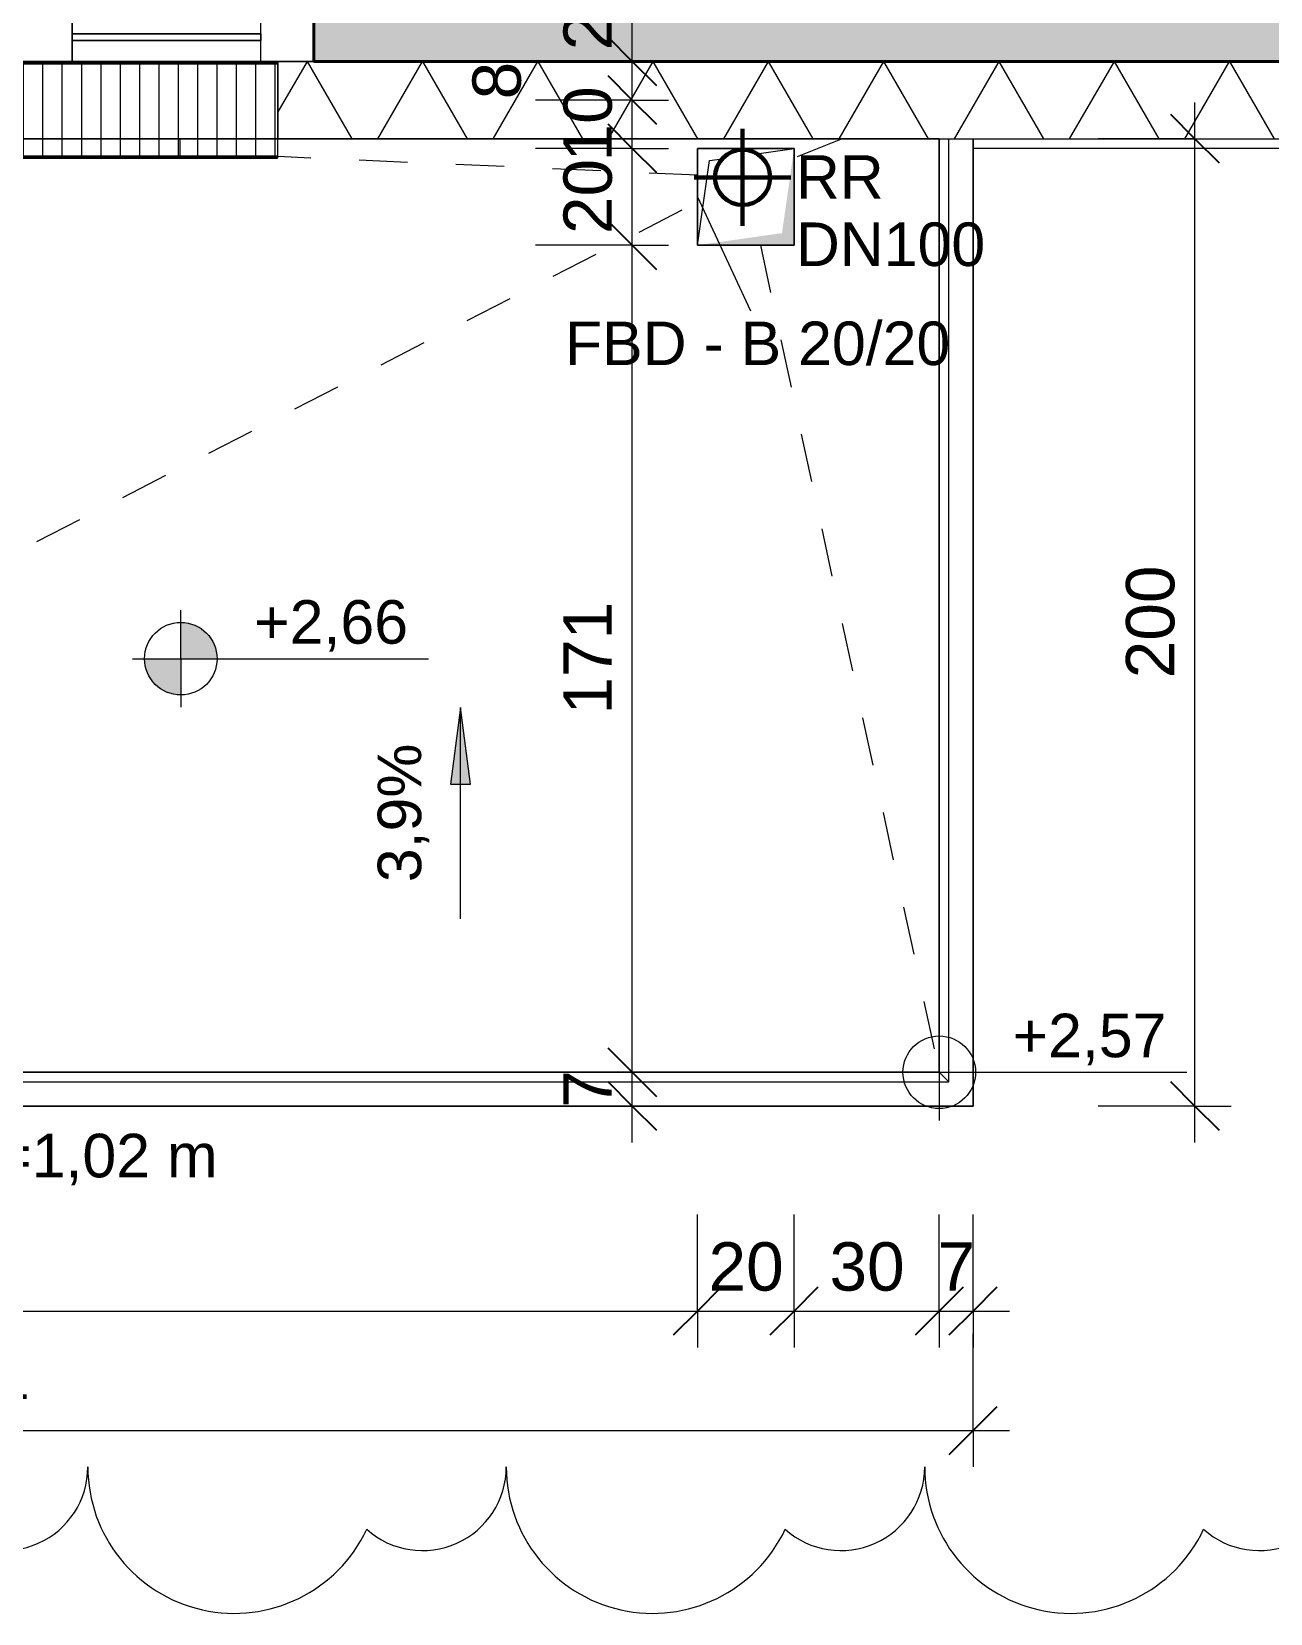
# Model space of a CAD drawing. Header units: metres. Extents: x 3.2 to 50, y 58.8 to 100.4.
# Drawn here: x 9.857 to 12.417, y 67.769 to 71.04 of the extents above; entities that cross this region are included whole.
import ezdxf

# ---------------------------------------------------------------- set-up
doc = ezdxf.new("R2010")
doc.units = ezdxf.units.M
doc.linetypes.add('Verdeckt', pattern=[0.003, 0.002, -0.001])
doc.linetypes.add('Verdeckt Unten', pattern=[0.005, 0.003, -0.002])
for name, color, linetype, lineweight in [('A-DETL-GENF_', 92, 'Continuous', 13), ('A-DETL-MBND', 5, 'Continuous', 5), ('A-FLOR-HRAL', 11, 'Continuous', 5), ('A_2D', 7, 'Continuous', 13), ('A_Bemassung-50_', 4, 'Continuous', 9), ('A_Bemassung_', 4, 'Continuous', 9), ('A_Beschriftung_', 7, 'Continuous', 9), ('A_Decken', 8, 'Continuous', 13), ('A_Durchbruch_', 7, 'Continuous', 5), ('A_Gelaender', 7, 'Continuous', 13), ('A_Raeume', 7, 'Continuous', 13), ('A_Raeume_', 7, 'Continuous', 5), ('A_Waende', 7, 'Continuous', 13), ('G-ANNO-DIMS_', 111, 'Continuous', 9), ('G-ANNO-REVC_', 71, 'Continuous', 9), ('M-EQPM', 50, 'Continuous', 5), ('P-PIPE', 3, 'Continuous', 5), ('P-PIPE-CNTR', 3, 'Continuous', 5), ('P-PIPE-IDEN_', 2, 'Continuous', 9), ('Text', 130, 'Continuous', 9)]:
    doc.layers.add(name, color=color, linetype=linetype, lineweight=lineweight)
doc.styles.add('Arial_2', font='arial.ttf', dxfattribs={"height": 0.09})
doc.styles.add('Arial_5', font='arial.ttf', dxfattribs={"height": 0.1})
doc.dimstyles.new('WGA-Bemaßung', dxfattribs={"dimscale": 0.3048, "dimtxt": 0.102026, "dimasz": 0.328084, "dimexe": 0.246063, "dimexo": 0.0625, "dimgap": 0.04101, "dimtad": 1, "dimdec": 1, "dimlfac": 100, "dimrnd": 0.5, "dimdsep": 46, "dimtxsty": 'Arial_5', "dimblk1": 'OBLIQUE', "dimblk2": 'OBLIQUE', "dimsah": 1, "dimcen": 0.09, "dimdle": 0.246063, "dimazin": 2, "dimtfac": 1, "dimtdec": 4, "dimtix": 1, "dimtmove": 0, "dimatfit": 3, "dimfxl": 0.656168, "dimfxlon": 1, "dimtvp": 1, "dimtolj": 1, "dimtzin": 0, "dimarcsym": 2})
doc.dimstyles.new('WGA-Bemaßung_1', dxfattribs={"dimscale": 0.3048, "dimtxt": 0.102026, "dimasz": 0.328084, "dimexe": 0.246063, "dimexo": 0.0625, "dimgap": 0.04101, "dimtad": 1, "dimdec": 1, "dimlfac": 100, "dimrnd": 0.5, "dimdsep": 46, "dimtxsty": 'Arial_5', "dimblk1": 'OBLIQUE', "dimblk2": 'OBLIQUE', "dimsah": 1, "dimcen": 0.09, "dimdle": 0.246063, "dimazin": 2, "dimtfac": 1, "dimtdec": 4, "dimtix": 1, "dimtmove": 2, "dimatfit": 3, "dimfxl": 0.656168, "dimfxlon": 1, "dimtvp": 1, "dimtolj": 1, "dimtzin": 0, "dimarcsym": 2})
doc.dimstyles.new('WGA-Bemaßung_3', dxfattribs={"dimscale": 0.3048, "dimtxt": 0.102026, "dimasz": 0.328084, "dimexe": 0.246063, "dimexo": 0.0625, "dimgap": 0.04101, "dimtad": 1, "dimdec": 1, "dimlfac": 100, "dimrnd": 0.5, "dimdsep": 46, "dimtxsty": 'Arial_5', "dimblk1": 'OBLIQUE', "dimblk2": 'OBLIQUE', "dimsah": 1, "dimcen": 0.09, "dimdle": 0.246063, "dimazin": 2, "dimtfac": 1, "dimtdec": 4, "dimtix": 1, "dimtmove": 0, "dimatfit": 3, "dimfxl": 0.656168, "dimfxlon": 1, "dimtvp": 1, "dimtolj": 1, "dimtzin": 0, "dimarcsym": 2})

# ---------------------------------------------------------------- blocks, each defined once
blk = doc.blocks.new('Geländer - Geländer-3409548-263_PP_01OG_BT1')
at = {"layer": 'A_Gelaender', "lineweight": 5}
for p, q in [((11.7327, 70.818), (11.7327, 68.888)), ((7.7327, 68.888), (7.7327, 70.798)), ((7.7127, 68.868), (7.7327, 68.888)), ((11.7327, 68.888), (7.7327, 68.888)), ((11.7527, 68.868), (11.7327, 68.888))]:
    blk.add_line(p, q, dxfattribs=at)
blk = doc.blocks.new('Typ des oberen Holms - Oberer Geländerholm_Innen_-3409591-263_PP_01OG_BT1')
at = {"layer": 'A_Gelaender', "lineweight": 5}
for p, q in [((11.7527, 68.868), (11.7527, 70.818)), ((11.8027, 70.818), (11.8027, 68.818)), ((7.6627, 68.818), (7.6627, 70.798)), ((7.7127, 70.798), (7.7127, 68.868)), ((7.7127, 68.868), (11.7527, 68.868)), ((11.8027, 68.818), (7.6627, 68.818))]:
    blk.add_line(p, q, dxfattribs=at)
blk = doc.blocks.new('Typ des oberen Holms - Oberer Geländerholm_Innen_-V1-263_PP_01OG_BT1')
at = {"layer": 'A_Gelaender', "lineweight": 5}
for p, q in [((11.7527, 68.868), (11.7527, 70.818)), ((11.8027, 68.818), (11.8027, 70.818)), ((7.6627, 70.798), (7.6627, 68.818)), ((7.7127, 70.798), (7.7127, 68.868)), ((7.7127, 68.868), (11.7527, 68.868)), ((7.6627, 68.818), (11.8027, 68.818))]:
    blk.add_line(p, q, dxfattribs=at)
blk = doc.blocks.new('HLS_Rigol - 20x8cm-9920596-263_PP_01OG_BT1')
at = {"layer": 'M-EQPM'}
h = blk.add_hatch(dxfattribs=at)
h.set_pattern_fill('FP_100', color=256, style=0, pattern_type=2)
h.set_pattern_definition([(270, (0, 0.6096), (0.04, 0), [])])
h.paths.add_polyline_path([(1.5896, -0.095), (1.6188, -0.095), (1.6188, 0.095), (0, 0.095), (0, -0.095), (1.2431, -0.095)])
for p, q in [((0, 0.097), (0, 0.1)), ((0.0238, 0.1), (0, 0.1)), ((0, 0.1), (1.6188, 0.1)), ((0, 0.1), (1.6188, 0.1)), ((0, 0.097), (1.6188, 0.097)), ((0, -0.095), (0, 0.095)), ((0, 0.095), (1.6188, 0.095)), ((1.6188, -0.06), (1.6188, -0.095)), ((0, -0.095), (1.6188, -0.095)), ((0, -0.097), (0, -0.095)), ((0, -0.1), (0, -0.097)), ((0, -0.097), (1.6188, -0.097)), ((1.6188, -0.095), (1.6188, -0.097)), ((1.6188, -0.097), (1.6188, -0.1)), ((0, -0.1), (1.6188, -0.1)), ((0, -0.1), (0.1756, -0.1)), ((0, -0.1), (1.6188, -0.1))]:
    blk.add_line(p, q, dxfattribs=at)
blk = doc.blocks.new('Symbol_Schatten - Bodendurchbruch_Schatten-8269585-263_PP_01OG_BT1')
at = {"layer": 'A-DETL-GENF_'}
blk.add_hatch(color=256, dxfattribs=at).paths.add_polyline_path([(-0.1, 0.1), (-0.1, -0.1), (-0.075, 0.075), (0.1, 0.1), (-0.0638, 0.1)])
at = {"layer": 'A_2D'}
for p, q in [((-0.1, -0.1), (-0.1, 0.1)), ((-0.1, 0.1), (0.1, 0.1)), ((0.1, 0.1), (0.1, -0.1)), ((0.1, -0.1), (-0.1, -0.1))]:
    blk.add_line(p, q, dxfattribs=at)
at = {"layer": 'A_Durchbruch_'}
for p, q in [((0.1, 0.1), (-0.1, 0.1)), ((-0.1, 0.1), (-0.1, -0.1)), ((0.1, -0.1), (0.1, 0.1)), ((-0.1, -0.1), (0.1, -0.1))]:
    blk.add_line(p, q, dxfattribs=at)
blk = doc.blocks.new('Symbol_Schatten_Verdeckt_unten - Bodendurchbruch_Schatten_Verdeckt_unten-8269587-263_PP_01OG_BT1')
at = {"layer": 'A-DETL-MBND'}
for p, q in [((-0.1, -0.1), (-0.1, 0.1)), ((-0.1, 0.1), (0.1, 0.1)), ((0.0231, 0.089), (0.1, 0.1)), ((0.1, 0.1), (0.1, -0.1)), ((-0.1, -0.1), (-0.075, 0.075)), ((-0.075, 0.075), (-0.0484, 0.0788)), ((0.1, -0.1), (-0.1, -0.1))]:
    blk.add_line(p, q, dxfattribs=at)
blk = doc.blocks.new('Fens_Tuer_2tlg - DK_DF_SL_1770x2680_Terrassentür-10158947-263_PP_01OG_BT1')
at = {"layer": 'A_2D', "lineweight": 5}
for p, q in [((-0.775, 0), (-0.775, 1.05)), ((-0.885, 0.1), (0.885, 0.1)), ((-0.885, 0.1), (0.885, 0.1)), ((-0.885, 0.1), (0.885, 0.1)), ((-0.885, -0.1), (-0.885, 0.1)), ((-0.885, 0.1), (-0.885, -0.1)), ((0.885, 0.1), (0.885, -0.1)), ((0.885, -0.1), (0.885, 0.1)), ((-0.795, 0.02), (-0.74, 0.02)), ((-0.795, 0), (-0.795, 0.02)), ((-0.795, 0.02), (-0.795, 0)), ((0.295, 0.02), (-0.795, 0.02)), ((-0.74, 0.02), (-0.74, -0.07)), ((-0.74, -0.07), (-0.74, 0.02)), ((-0.74, 0.02), (0.24, 0.02)), ((0.24, 0.02), (0.295, 0.02)), ((0.24, -0.07), (0.24, 0.02)), ((0.24, -0.07), (0.24, 0.02)), ((0.295, 0.02), (0.295, 0)), ((0.295, 0.02), (0.295, 0)), ((-0.885, -0.1), (-0.885, 0)), ((-0.885, 0), (-0.775, 0)), ((-0.885, 0), (0.885, 0)), ((-0.885, -0.1), (-0.885, 0)), ((-0.775, 0), (-0.795, 0)), ((-0.795, 0), (0.295, 0)), ((-0.775, -0.07), (-0.775, 0)), ((-0.775, 0), (-0.775, -0.07)), ((0.275, 0), (-0.775, 0)), ((-0.775, 0), (-0.775, -0.1)), ((0.275, 0), (-0.775, 0)), ((-0.775, -0.1), (-0.775, 0)), ((-0.74, -0.018), (0.24, -0.018)), ((-0.74, -0.032), (-0.74, -0.018)), ((-0.74, -0.018), (-0.74, -0.032)), ((0.24, -0.018), (-0.74, -0.018)), ((0.24, -0.032), (-0.74, -0.032)), ((-0.74, -0.032), (0.24, -0.032)), ((0.24, -0.018), (0.24, -0.032)), ((0.24, -0.032), (0.24, -0.018)), ((0.275, 0), (0.275, -0.07)), ((0.295, 0), (0.275, 0)), ((0.275, 0), (0.275, -0.07)), ((0.275, -0.1), (0.275, 0)), ((0.275, 0), (0.385, 0)), ((0.275, -0.1), (0.275, 0)), ((0.385, 0), (0.385, -0.1)), ((0.775, 0), (0.385, 0)), ((0.385, -0.1), (0.385, 0)), ((0.775, -0.1), (0.775, 0)), ((0.775, 0), (0.885, 0)), ((0.775, -0.1), (0.775, 0)), ((0.885, 0), (0.885, -0.1)), ((0.885, -0.1), (0.885, 0)), ((0.385, -0.043), (0.775, -0.043)), ((0.385, -0.057), (0.385, -0.043)), ((0.385, -0.043), (0.385, -0.057)), ((0.775, -0.043), (0.385, -0.043)), ((0.775, -0.057), (0.385, -0.057)), ((0.385, -0.057), (0.775, -0.057)), ((0.775, -0.043), (0.775, -0.057)), ((0.775, -0.057), (0.775, -0.043)), ((-0.74, -0.07), (-0.775, -0.07)), ((-0.775, -0.07), (0.275, -0.07)), ((0.24, -0.07), (-0.74, -0.07)), ((0.275, -0.07), (0.24, -0.07)), ((-0.885, -0.1), (0.885, -0.1)), ((0.885, -0.1), (-0.885, -0.1)), ((-0.775, -0.1), (-0.885, -0.1)), ((0.885, -0.1), (-0.885, -0.1)), ((-0.775, -0.1), (0.275, -0.1)), ((0.385, -0.1), (0.275, -0.1)), ((0.385, -0.1), (0.775, -0.1)), ((0.885, -0.1), (0.775, -0.1)), ((-0.81, -0.26), (0.81, -0.26))]:
    blk.add_line(p, q, dxfattribs=at)
blk.add_arc((-0.775, 0), 1.05, 360, 90, dxfattribs=at)
blk = doc.blocks.new('Allg_BD_rechteckig - Bau-11866983-263_PP_01OG_BT1')
at = {"layer": 'A_2D', "linetype": 'Verdeckt Unten'}
for p, q in [((0.1, 0.1), (-0.1, 0.1)), ((-0.1, 0.1), (-0.1, -0.1)), ((-0.1, 0.1), (0.1, 0.1)), ((-0.1, -0.1), (-0.1, 0.1)), ((0.1, -0.1), (0.1, 0.1)), ((0.1, 0.1), (0.1, -0.1)), ((-0.1, -0.1), (0.1, -0.1)), ((0.1, -0.1), (-0.1, -0.1))]:
    blk.add_line(p, q, dxfattribs=at)
blk = doc.blocks.new('Höhenkoten - 018-55641-263_PP_01OG_BT1')
at = {"layer": 'G-ANNO-DIMS_'}
h = blk.add_hatch(color=256, dxfattribs=at)
edge = h.paths.add_edge_path()
edge.add_line((0, 0), (0, 0.0015))
edge.add_arc((0, 0), 0.0015, 0, 90, ccw=False)
edge.add_line((0.0015, 0), (0, 0))
h = blk.add_hatch(color=256, dxfattribs=at)
edge = h.paths.add_edge_path()
edge.add_line((0, 0), (0, -0.0015))
edge.add_arc((0, 0), 0.0015, 180, 270, ccw=False)
edge.add_line((-0.0015, 0), (0, 0))
for p, q in [((0, 0), (0, 0.002)), ((-0.002, 0), (0.010242, 0)), ((0, 0), (0, -0.002))]:
    blk.add_line(p, q, dxfattribs=at)
blk.add_circle((0, 0), 0.0015, dxfattribs=at)
blk = doc.blocks.new('DIMBLOCK84-263_PP_01OG_BT1')
at = {"layer": 'A_Bemassung-50_', "lineweight": 35, "transparency": 16777216}
for p, q in [((12.2611, 70.818), (12.2111, 70.868)), ((12.2611, 70.818), (12.3111, 70.768)), ((12.2611, 68.818), (12.2111, 68.868)), ((12.2611, 68.818), (12.3111, 68.768))]:
    blk.add_line(p, q, dxfattribs=at)
at = {"layer": 'A_Bemassung-50_', "transparency": 16777216}
for p, q in [((12.2611, 68.743), (12.2611, 70.893)), ((12.2611, 70.818), (12.0611, 70.818)), ((12.2611, 70.818), (12.3361, 70.818)), ((12.2611, 68.818), (12.0611, 68.818)), ((12.2611, 68.818), (12.3361, 68.818))]:
    blk.add_line(p, q, dxfattribs=at)
at = {"layer": 'A_Bemassung-50_', "color": 0, "transparency": 16777216, "insert": (12.1187, 69.7026), "char_height": 0.1, "width": 0.276883, "attachment_point": 1, "rotation": 90, "line_spacing_factor": 0.941778, "style": 'Arial_5'}
blk.add_mtext('200', dxfattribs=at)
blk = doc.blocks.new('_Oblique')
at = {"color": 0, "linetype": 'ByBlock', "lineweight": -2}
blk.add_line((-0.5, -0.5), (0.5, 0.5), dxfattribs=at)
blk = doc.blocks.new('DIMBLOCK91-263_PP_01OG_BT1')
at = {"layer": 'A_Bemassung-50_', "transparency": 16777216}
for p, q in [((7.6627, 68.1472), (7.6627, 68.3472)), ((11.8027, 68.1472), (11.8027, 68.3472)), ((7.5877, 68.1472), (11.8777, 68.1472)), ((7.6627, 68.1472), (7.6627, 68.0722)), ((11.8027, 68.1472), (11.8027, 68.0722))]:
    blk.add_line(p, q, dxfattribs=at)
at = {"layer": 'A_Bemassung-50_', "lineweight": 35, "transparency": 16777216}
for p, q in [((7.6627, 68.1472), (7.7127, 68.1972)), ((11.8027, 68.1472), (11.8527, 68.1972)), ((7.6627, 68.1472), (7.6127, 68.0972)), ((11.8027, 68.1472), (11.7527, 68.0972))]:
    blk.add_line(p, q, dxfattribs=at)
at = {"layer": 'A_Bemassung-50_', "color": 0, "transparency": 16777216, "insert": (9.6173, 68.2896), "char_height": 0.1, "width": 0.276883, "attachment_point": 1, "line_spacing_factor": 0.941778, "style": 'Arial_5'}
blk.add_mtext('414', dxfattribs=at)
blk = doc.blocks.new('DIMBLOCK650-263_PP_01OG_BT1')
at = {"layer": 'A_Bemassung-50_', "transparency": 16777216}
for p, q in [((7.7327, 68.3942), (7.7327, 68.5942)), ((11.2327, 68.3942), (11.2327, 68.5942)), ((7.7327, 68.3942), (11.2327, 68.3942)), ((7.7327, 68.3942), (7.7327, 68.3192)), ((11.2327, 68.3942), (11.2327, 68.3192))]:
    blk.add_line(p, q, dxfattribs=at)
at = {"layer": 'A_Bemassung-50_', "lineweight": 35, "transparency": 16777216}
for p, q in [((7.7327, 68.3942), (7.7827, 68.4442)), ((11.2327, 68.3942), (11.2827, 68.4442)), ((7.7327, 68.3942), (7.6827, 68.3442)), ((11.2327, 68.3942), (11.1827, 68.3442))]:
    blk.add_line(p, q, dxfattribs=at)
at = {"layer": 'A_Bemassung-50_', "color": 0, "transparency": 16777216, "insert": (9.3673, 68.5365), "char_height": 0.1, "width": 0.276883, "attachment_point": 1, "line_spacing_factor": 0.941778, "style": 'Arial_5'}
blk.add_mtext('350', dxfattribs=at)
blk = doc.blocks.new('DIMBLOCK651-263_PP_01OG_BT1')
at = {"layer": 'A_Bemassung-50_', "transparency": 16777216}
for p, q in [((11.2327, 68.3942), (11.2327, 68.5942)), ((11.4327, 68.3942), (11.4327, 68.5942)), ((11.2327, 68.3942), (11.4327, 68.3942)), ((11.2327, 68.3942), (11.2327, 68.3192)), ((11.4327, 68.3942), (11.4327, 68.3192))]:
    blk.add_line(p, q, dxfattribs=at)
at = {"layer": 'A_Bemassung-50_', "lineweight": 35, "transparency": 16777216}
for p, q in [((11.2327, 68.3942), (11.2827, 68.4442)), ((11.4327, 68.3942), (11.4827, 68.4442)), ((11.2327, 68.3942), (11.1827, 68.3442)), ((11.4327, 68.3942), (11.3827, 68.3442))]:
    blk.add_line(p, q, dxfattribs=at)
at = {"layer": 'A_Bemassung-50_', "color": 0, "transparency": 16777216, "insert": (11.2558, 68.5365), "char_height": 0.1, "width": 0.184588, "attachment_point": 1, "line_spacing_factor": 0.941778, "style": 'Arial_5'}
blk.add_mtext('20', dxfattribs=at)
blk = doc.blocks.new('DIMBLOCK652-263_PP_01OG_BT1')
at = {"layer": 'A_Bemassung-50_', "transparency": 16777216}
for p, q in [((11.4327, 68.3942), (11.4327, 68.5942)), ((11.7327, 68.3942), (11.7327, 68.5942)), ((11.4327, 68.3942), (11.7327, 68.3942)), ((11.4327, 68.3942), (11.4327, 68.3192)), ((11.7327, 68.3942), (11.7327, 68.3192))]:
    blk.add_line(p, q, dxfattribs=at)
at = {"layer": 'A_Bemassung-50_', "lineweight": 35, "transparency": 16777216}
for p, q in [((11.4327, 68.3942), (11.4827, 68.4442)), ((11.7327, 68.3942), (11.7827, 68.4442)), ((11.4327, 68.3942), (11.3827, 68.3442)), ((11.7327, 68.3942), (11.6827, 68.3442))]:
    blk.add_line(p, q, dxfattribs=at)
at = {"layer": 'A_Bemassung-50_', "color": 0, "transparency": 16777216, "insert": (11.5058, 68.5365), "char_height": 0.1, "width": 0.184588, "attachment_point": 1, "line_spacing_factor": 0.941778, "style": 'Arial_5'}
blk.add_mtext('30', dxfattribs=at)
blk = doc.blocks.new('DIMBLOCK653-263_PP_01OG_BT1')
at = {"layer": 'A_Bemassung-50_', "transparency": 16777216}
for p, q in [((11.7327, 68.3942), (11.7327, 68.5942)), ((11.8027, 68.3942), (11.8027, 68.5942)), ((11.7327, 68.3942), (11.8777, 68.3942)), ((11.7327, 68.3942), (11.7327, 68.3192)), ((11.8027, 68.3942), (11.8027, 68.3192))]:
    blk.add_line(p, q, dxfattribs=at)
at = {"layer": 'A_Bemassung-50_', "lineweight": 35, "transparency": 16777216}
for p, q in [((11.7327, 68.3942), (11.7827, 68.4442)), ((11.8027, 68.3942), (11.8527, 68.4442)), ((11.7327, 68.3942), (11.6827, 68.3442)), ((11.8027, 68.3942), (11.7527, 68.3442))]:
    blk.add_line(p, q, dxfattribs=at)
at = {"layer": 'A_Bemassung-50_', "color": 0, "transparency": 16777216, "insert": (11.7292, 68.5365), "char_height": 0.1, "width": 0.092294, "attachment_point": 1, "line_spacing_factor": 0.941778, "style": 'Arial_5'}
blk.add_mtext('7', dxfattribs=at)
blk = doc.blocks.new('DIMBLOCK654-263_PP_01OG_BT1')
at = {"layer": 'A_Bemassung-50_', "lineweight": 35, "transparency": 16777216}
for p, q in [((11.0982, 68.888), (11.0482, 68.938)), ((11.0982, 68.888), (11.1482, 68.838)), ((11.0982, 68.818), (11.0482, 68.868)), ((11.0982, 68.818), (11.1482, 68.768))]:
    blk.add_line(p, q, dxfattribs=at)
at = {"layer": 'A_Bemassung-50_', "transparency": 16777216}
for p, q in [((11.0982, 68.888), (10.8982, 68.888)), ((11.0982, 68.743), (11.0982, 68.888)), ((11.0982, 68.888), (11.1732, 68.888)), ((11.0982, 68.818), (10.8982, 68.818)), ((11.0982, 68.818), (11.1732, 68.818))]:
    blk.add_line(p, q, dxfattribs=at)
at = {"layer": 'A_Bemassung-50_', "color": 0, "transparency": 16777216, "insert": (10.9559, 68.8145), "char_height": 0.1, "width": 0.092294, "attachment_point": 1, "rotation": 90, "line_spacing_factor": 0.941778, "style": 'Arial_5'}
blk.add_mtext('7', dxfattribs=at)
blk = doc.blocks.new('DIMBLOCK655-263_PP_01OG_BT1')
at = {"layer": 'A_Bemassung-50_', "lineweight": 35, "transparency": 16777216}
for p, q in [((11.0982, 70.598), (11.0482, 70.648)), ((11.0982, 70.598), (11.1482, 70.548)), ((11.0982, 68.888), (11.0482, 68.938)), ((11.0982, 68.888), (11.1482, 68.838))]:
    blk.add_line(p, q, dxfattribs=at)
at = {"layer": 'A_Bemassung-50_', "transparency": 16777216}
for p, q in [((11.0982, 70.598), (10.8982, 70.598)), ((11.0982, 68.888), (11.0982, 70.598)), ((11.0982, 70.598), (11.1732, 70.598)), ((11.0982, 68.888), (10.8982, 68.888)), ((11.0982, 68.888), (11.1732, 68.888))]:
    blk.add_line(p, q, dxfattribs=at)
at = {"layer": 'A_Bemassung-50_', "color": 0, "transparency": 16777216, "insert": (10.9559, 69.6276), "char_height": 0.1, "width": 0.276883, "attachment_point": 1, "rotation": 90, "line_spacing_factor": 0.941778, "style": 'Arial_5'}
blk.add_mtext('171', dxfattribs=at)
blk = doc.blocks.new('DIMBLOCK656-263_PP_01OG_BT1')
at = {"layer": 'A_Bemassung-50_', "lineweight": 35, "transparency": 16777216}
for p, q in [((11.0982, 70.798), (11.0482, 70.848)), ((11.0982, 70.798), (11.1482, 70.748)), ((11.0982, 70.598), (11.0482, 70.648)), ((11.0982, 70.598), (11.1482, 70.548))]:
    blk.add_line(p, q, dxfattribs=at)
at = {"layer": 'A_Bemassung-50_', "transparency": 16777216}
for p, q in [((11.0982, 70.798), (10.8982, 70.798)), ((11.0982, 70.598), (11.0982, 70.798)), ((11.0982, 70.798), (11.1732, 70.798)), ((11.0982, 70.598), (10.8982, 70.598)), ((11.0982, 70.598), (11.1732, 70.598))]:
    blk.add_line(p, q, dxfattribs=at)
at = {"layer": 'A_Bemassung-50_', "color": 0, "transparency": 16777216, "insert": (10.9559, 70.6211), "char_height": 0.1, "width": 0.184588, "attachment_point": 1, "rotation": 90, "line_spacing_factor": 0.941778, "style": 'Arial_5'}
blk.add_mtext('20', dxfattribs=at)
blk = doc.blocks.new('DIMBLOCK657-263_PP_01OG_BT1')
at = {"layer": 'A_Bemassung-50_', "lineweight": 35, "transparency": 16777216}
for p, q in [((11.0982, 70.898), (11.0482, 70.948)), ((11.0982, 70.898), (11.1482, 70.848)), ((11.0982, 70.798), (11.0482, 70.848)), ((11.0982, 70.798), (11.1482, 70.748))]:
    blk.add_line(p, q, dxfattribs=at)
at = {"layer": 'A_Bemassung-50_', "transparency": 16777216}
for p, q in [((11.0982, 70.898), (10.8982, 70.898)), ((11.0982, 70.798), (11.0982, 70.898)), ((11.0982, 70.898), (11.1732, 70.898)), ((11.0982, 70.798), (10.8982, 70.798)), ((11.0982, 70.798), (11.1732, 70.798))]:
    blk.add_line(p, q, dxfattribs=at)
at = {"layer": 'A_Bemassung-50_', "color": 0, "transparency": 16777216, "insert": (10.9559, 70.7711), "char_height": 0.1, "width": 0.184588, "attachment_point": 1, "rotation": 90, "line_spacing_factor": 0.941778, "style": 'Arial_5'}
blk.add_mtext('10', dxfattribs=at)
blk = doc.blocks.new('DIMBLOCK658-263_PP_01OG_BT1')
at = {"layer": 'A_Bemassung-50_', "lineweight": 35, "transparency": 16777216}
for p, q in [((11.0982, 70.978), (11.0482, 71.028)), ((11.0982, 70.978), (11.1482, 70.928)), ((11.0982, 70.898), (11.0482, 70.948)), ((11.0982, 70.898), (11.1482, 70.848))]:
    blk.add_line(p, q, dxfattribs=at)
at = {"layer": 'A_Bemassung-50_', "transparency": 16777216}
for p, q in [((11.0982, 70.978), (10.8982, 70.978)), ((11.0982, 70.898), (11.0982, 70.978)), ((11.0982, 70.978), (11.1732, 70.978)), ((11.0982, 70.898), (10.8982, 70.898)), ((11.0982, 70.898), (11.1732, 70.898))]:
    blk.add_line(p, q, dxfattribs=at)
at = {"layer": 'A_Bemassung-50_', "color": 0, "transparency": 16777216, "insert": (10.7678, 70.8995), "char_height": 0.1, "width": 0.092294, "attachment_point": 1, "rotation": 90, "line_spacing_factor": 0.941778, "style": 'Arial_5'}
blk.add_mtext('8', dxfattribs=at)
blk = doc.blocks.new('DIMBLOCK659-263_PP_01OG_BT1')
at = {"layer": 'A_Bemassung-50_', "lineweight": 35, "transparency": 16777216}
for p, q in [((11.0982, 71.178), (11.0482, 71.228)), ((11.0982, 71.178), (11.1482, 71.128)), ((11.0982, 70.978), (11.0482, 71.028)), ((11.0982, 70.978), (11.1482, 70.928))]:
    blk.add_line(p, q, dxfattribs=at)
at = {"layer": 'A_Bemassung-50_', "transparency": 16777216}
for p, q in [((11.0982, 70.978), (11.0982, 71.253)), ((11.0982, 71.178), (10.8982, 71.178)), ((11.0982, 71.178), (11.1732, 71.178)), ((11.0982, 70.978), (10.8982, 70.978)), ((11.0982, 70.978), (11.1732, 70.978))]:
    blk.add_line(p, q, dxfattribs=at)
at = {"layer": 'A_Bemassung-50_', "color": 0, "transparency": 16777216, "insert": (10.9559, 71.0011), "char_height": 0.1, "width": 0.184588, "attachment_point": 1, "rotation": 90, "line_spacing_factor": 0.941778, "style": 'Arial_5'}
blk.add_mtext('20', dxfattribs=at)
blk = doc.blocks.new('Höhenkoten - 018-55644-263_PP_01OG_BT1')
at = {"layer": 'G-ANNO-DIMS_'}
for p, q in [((0, 0), (0, 0.002)), ((-0.002, 0), (0.010242, 0)), ((0, 0), (0, -0.002))]:
    blk.add_line(p, q, dxfattribs=at)
blk.add_circle((0, 0), 0.0015, dxfattribs=at)
blk = doc.blocks.new('Family - ___-11870108-263_PP_01OG_BT1')
at = {"layer": 'G-ANNO-REVC_'}
for centre, radius, start, end in [((9.7998, 68.072), 0.173, 228.1897, 0), ((10.2755, 68.072), 0.3027, 180, 334.7912), ((10.6647, 68.072), 0.173, 228.1897, 0), ((11.1404, 68.072), 0.3027, 180, 334.7912), ((11.5296, 68.072), 0.173, 228.1897, 0), ((12.0053, 68.072), 0.3027, 180, 334.7912), ((12.3945, 68.072), 0.173, 228.1897, 0)]:
    blk.add_arc(centre, radius, start, end, dxfattribs=at)

msp = doc.modelspace()

# ---------------------------------------------------------------- hatches: boundary and pattern name
at = {"layer": 'A-DETL-GENF_', "lineweight": 5}
h = msp.add_hatch(dxfattribs=at)
h.set_pattern_fill('FP_174', color=252, style=0, pattern_type=2)
h.set_pattern_definition([(90, (-1.337, 1.318), (-0.5, 0), []), (180, (-1.337, 1.318), (-1e-16, -0.5), [])])
h.paths.add_polyline_path([(38.4984, 70.598), (38.6734, 70.623), (38.6984, 70.798), (38.4984, 70.798), (38.4984, 70.6116)])
h.paths.add_polyline_path([(19.1702, 70.598), (19.3452, 70.623), (19.3702, 70.798), (19.1702, 70.798), (19.1702, 70.623)])
h.paths.add_polyline_path([(11.2327, 70.598), (11.4077, 70.623), (11.4327, 70.798), (11.2327, 70.798), (11.2327, 70.623)])
h.paths.add_polyline_path([(41.2405, 70.778), (41.2405, 70.818), (39.6205, 70.818), (39.6205, 70.778), (40.4346, 70.778)])
h.paths.add_polyline_path([(37.5017, 70.778), (37.5773, 70.778), (37.5773, 70.818), (36.5273, 70.818), (36.5273, 70.778), (37.4757, 70.778)])
h.paths.add_polyline_path([(16.84, 70.778), (18.46, 70.778), (18.46, 70.818), (16.84, 70.818), (16.84, 70.781)])
h.paths.add_polyline_path([(10.3359, 70.778), (10.3652, 70.778), (10.3652, 70.781), (8.7463, 70.781), (8.7463, 70.783), (10.3652, 70.783), (10.3652, 70.818), (8.7452, 70.818), (8.7452, 70.778), (10.0541, 70.778)])
h.paths.add_polyline_path([(7.7327, 70.798), (8.0077, 70.798), (8.0077, 70.818), (7.7327, 70.818)])
h.paths.add_polyline_path([(7.6627, 82.5255), (7.6627, 84.1455), (7.6227, 84.1455), (7.6227, 82.5255), (7.6427, 82.5255)])
h.paths.add_polyline_path([(42.6997, 83.283), (42.7027, 83.283), (42.7027, 84.903), (42.6627, 84.903), (42.6627, 83.283), (42.6977, 83.283)])
h.paths.add_polyline_path([(7.4427, 84.6983), (7.6177, 84.7233), (7.6227, 84.7555), (7.6274, 84.7591), (7.6365, 84.771), (7.6422, 84.7848), (7.6441, 84.7996), (7.6422, 84.8143), (7.6365, 84.8281), (7.6333, 84.8323), (7.6427, 84.8983), (7.4427, 84.8983), (7.4427, 84.7233)])
h.paths.add_polyline_path([(42.6827, 85.0299), (42.8577, 85.0549), (42.8827, 85.2299), (42.6827, 85.2299), (42.6827, 85.1386), (42.6813, 85.128), (42.6827, 85.1174), (42.6827, 85.0549)])
h.paths.add_polyline_path([(7.6257, 85.4536), (7.6627, 85.4536), (7.6627, 86.5036), (7.6227, 86.5036), (7.6227, 85.4536), (7.6253, 85.4536)])
h.paths.add_polyline_path([(24.5265, 86.818), (24.7677, 86.818), (24.7677, 86.858), (23.1477, 86.858), (23.1477, 86.818), (24.476, 86.818)])
h.paths.add_polyline_path([(22.5775, 86.9537), (22.5923, 86.9556), (22.6061, 86.9613), (22.6179, 86.9704), (22.627, 86.9822), (22.6327, 86.996), (22.6346, 87.0108), (22.6327, 87.0256), (22.627, 87.0394), (22.6179, 87.0512), (22.6061, 87.0603), (22.5923, 87.066), (22.5775, 87.068), (22.5627, 87.066), (22.5489, 87.0603), (22.5371, 87.0512), (22.528, 87.0394), (22.5223, 87.0256), (22.5203, 87.0108), (22.5223, 86.996), (22.528, 86.9822), (22.5371, 86.9704), (22.5489, 86.9613), (22.5627, 86.9556)])
at = {"layer": 'A_Waende', "lineweight": 5}
h = msp.add_hatch(dxfattribs=at)
h.set_pattern_fill('FP_1', color=250, style=0, pattern_type=2)
h.set_pattern_definition([(45, (0, 0), (-0.08980256, 0.08980256), []), (45, (0.0898, 0), (-0.08980256, 0.08980256), [0.0635, -0.03175])])
h.paths.add_polyline_path([(8.3527, 71.078), (8.4202, 71.178), (8.2852, 71.178), (8.2872, 71.1749)])
h.paths.add_polyline_path([(8.2852, 70.978), (8.4202, 70.978), (8.3527, 71.078), (8.3381, 71.0564)])
h.paths.add_polyline_path([(7.8227, 70.978), (8.2852, 70.978), (8.2852, 71.178), (7.8227, 71.178)])
h.paths.add_polyline_path([(8.6702, 70.978), (8.6702, 71.178), (8.4202, 71.178), (8.4202, 70.978), (8.5684, 70.978)])
h.paths.add_polyline_path([(10.4402, 70.978), (12.7952, 70.978), (12.7952, 71.178), (10.4402, 71.178)])
h.paths.add_polyline_path([(16.3775, 70.978), (16.5125, 70.978), (16.445, 71.078), (16.417, 71.0365)])
h.paths.add_polyline_path([(16.3775, 71.178), (16.445, 71.078), (16.5125, 71.178), (16.445, 71.178)])
h.paths.add_polyline_path([(15.0327, 70.978), (16.3775, 70.978), (16.3775, 71.178), (14.5652, 71.178), (14.5652, 70.978), (14.6327, 70.978)])
h.paths.add_polyline_path([(16.5125, 70.978), (16.765, 70.978), (16.765, 71.178), (16.5125, 71.178), (16.5125, 71.0204)])
h.paths.add_polyline_path([(19.2391, 70.978), (20.2003, 70.978), (20.2003, 71.178), (18.535, 71.178), (18.535, 70.978), (19.1735, 70.978)])
h.paths.add_polyline_path([(21.4003, 70.978), (23.2682, 70.978), (23.2679, 71.178), (21.4003, 71.178), (21.4003, 71.078)])
h.paths.add_polyline_path([(25.89, 70.978), (26.0484, 70.978), (26.0484, 71.178), (24.4682, 71.178), (24.4682, 70.978), (25.4441, 70.978)])
h.paths.add_polyline_path([(28.8227, 70.978), (30.0911, 70.978), (30.0911, 71.178), (27.8184, 71.178), (27.8184, 70.978), (28.718, 70.978)])
h.paths.add_polyline_path([(31.2911, 70.978), (33.47, 70.978), (33.47, 71.178), (31.2911, 71.178)])
h.paths.add_polyline_path([(34.8577, 70.978), (36.4523, 70.978), (36.4523, 71.178), (34.67, 71.178), (34.67, 70.978), (34.683, 70.978)])
h.paths.add_polyline_path([(39.2907, 71.178), (39.1557, 71.178), (39.2232, 71.078), (39.2887, 71.1749)])
h.paths.add_polyline_path([(39.2907, 70.978), (39.5455, 70.978), (39.5455, 71.178), (39.2907, 71.178), (39.2907, 71.0303)])
h.paths.add_polyline_path([(39.2907, 70.978), (39.2232, 71.078), (39.1557, 70.978), (39.2232, 70.978)])
h.paths.add_polyline_path([(38.9695, 70.978), (39.1557, 70.978), (39.1557, 71.178), (37.6523, 71.178), (37.6523, 70.978), (38.616, 70.978)])
h.paths.add_polyline_path([(41.444, 70.978), (42.5027, 70.978), (42.5027, 71.178), (41.3155, 71.178), (41.3155, 70.978)])
h = msp.add_hatch(dxfattribs=at)
h.set_pattern_fill('FP_133', color=250, angle=180, style=0, pattern_type=2)
h.set_pattern_definition([(180, (9.568, 70.978), (2e-15, -0.20637), []), (240, (9.568, 70.978), (0.17872, -0.103185), []), (300, (9.568, 70.978), (0.17872, 0.103185), [])])
h.paths.add_polyline_path([(10.3662, 70.818), (10.3662, 70.978), (10.3652, 70.978), (10.3652, 70.818)])
h = msp.add_hatch(dxfattribs=at)
h.set_pattern_fill('FP_119', color=250, angle=180, style=0, pattern_type=2)
h.set_pattern_definition([(180, (11.618, 70.978), (2e-15, -0.20637), []), (240, (11.618, 70.978), (0.17872, -0.103185), []), (300, (11.618, 70.978), (0.17872, 0.103185), [])])
h.paths.add_polyline_path([(12.7952, 70.818), (12.8702, 70.818), (12.8702, 70.978), (10.3662, 70.978), (10.3662, 70.818), (12.4569, 70.818)])
at = {"layer": 'G-ANNO-DIMS_'}
msp.add_hatch(color=256, dxfattribs=at).paths.add_polyline_path([(10.743, 69.6423), (10.7221, 69.4835), (10.7639, 69.4835)])

# ---------------------------------------------------------------- linework, layer by layer
at = {"layer": 'A_2D'}
for p, q in [((11.7327, 70.818), (7.7327, 70.818)), ((11.7327, 68.888), (11.7327, 70.818)), ((7.7327, 68.888), (11.7327, 68.888))]:
    msp.add_line(p, q, dxfattribs=at)
at = {"layer": 'A_Beschriftung_'}
msp.add_line((11.2327, 70.698), (11.3427, 70.4625), dxfattribs=at)
at = {"layer": 'A_Decken'}
for p, q in [((10.3652, 70.978), (10.3662, 70.978)), ((11.7327, 68.888), (11.7327, 70.818)), ((11.2327, 70.598), (11.2327, 70.798)), ((11.2327, 70.798), (11.4327, 70.798)), ((11.4327, 70.798), (11.4327, 70.598)), ((11.4327, 70.598), (11.2327, 70.598)), ((7.7327, 68.888), (11.7327, 68.888))]:
    msp.add_line(p, q, dxfattribs=at)
at = {"layer": 'A_Decken', "linetype": 'Verdeckt Unten'}
for p, q in [((11.5322, 70.818), (11.4327, 70.7782)), ((11.2327, 70.7428), (10.3652, 70.7812)), ((7.7327, 68.888), (11.2327, 70.6869)), ((11.363, 70.598), (11.7327, 68.888))]:
    msp.add_line(p, q, dxfattribs=at)
at = {"layer": 'A_Raeume', "color": 8, "linetype": 'Verdeckt'}
for p, q in [((11.7327, 68.888), (11.7327, 70.818)), ((7.7327, 68.888), (11.7327, 68.888))]:
    msp.add_line(p, q, dxfattribs=at)
at = {"layer": 'A_Raeume_', "flags": 128}
msp.add_lwpolyline([(8.7702, 70.818), (8.0077, 70.818), (8.0077, 70.798), (7.7327, 70.798), (7.7327, 68.888), (11.7327, 68.888), (11.7327, 70.818), (10.3663, 70.818), (10.3662, 70.818)], close=True, dxfattribs=at)
at = {"layer": 'A_Waende', "color": 10, "lineweight": 50}
for p, q in [((10.4402, 70.978), (10.4402, 71.178)), ((12.7952, 70.978), (10.4402, 70.978))]:
    msp.add_line(p, q, dxfattribs=at)
at = {"layer": 'A_Waende'}
for p, q in [((8.7452, 70.978), (10.3652, 70.978)), ((15.5077, 70.798), (11.8027, 70.798))]:
    msp.add_line(p, q, dxfattribs=at)
at = {"layer": 'A_Waende', "color": 250, "lineweight": 5}
for p, q in [((10.3652, 70.818), (10.3652, 70.978)), ((10.3662, 70.818), (10.3662, 70.978)), ((10.3662, 70.978), (12.8702, 70.978)), ((10.3663, 70.818), (10.3663, 70.978)), ((10.3652, 70.818), (12.8702, 70.818))]:
    msp.add_line(p, q, dxfattribs=at)
at = {"layer": 'G-ANNO-DIMS_'}
for p, q in [((10.743, 69.6423), (10.7221, 69.4835)), ((10.7639, 69.4835), (10.743, 69.6423)), ((10.743, 69.2054), (10.743, 69.6423)), ((10.7221, 69.4835), (10.7639, 69.4835))]:
    msp.add_line(p, q, dxfattribs=at)
at = {"layer": 'P-PIPE', "color": 150, "lineweight": 100}
for start, end in [(90, 180), (0, 90), (180, 270), (270, 0)]:
    msp.add_arc((11.3262, 70.7383), 0.0571, start, end, dxfattribs=at)
at = {"layer": 'P-PIPE-CNTR', "color": 150, "lineweight": 100}
for p, q in [((11.3262, 70.6383), (11.3262, 70.8383)), ((11.2262, 70.7383), (11.4262, 70.7383))]:
    msp.add_line(p, q, dxfattribs=at)

# ---------------------------------------------------------------- block references
at = {"layer": 'A-DETL-MBND'}
msp.add_blockref('Symbol_Schatten_Verdeckt_unten - Bodendurchbruch_Schatten_Verdeckt_unten-8269587-263_PP_01OG_BT1', (11.3327, 70.698), dxfattribs=at)
at = {"layer": 'A-FLOR-HRAL'}
msp.add_blockref('Geländer - Geländer-3409548-263_PP_01OG_BT1', (0, 0), dxfattribs=at)
at = {"layer": 'A_2D', "lineweight": 5}
msp.add_blockref('Fens_Tuer_2tlg - DK_DF_SL_1770x2680_Terrassentür-10158947-263_PP_01OG_BT1', (9.5552, 71.078), dxfattribs=at)
at = {"layer": 'A_2D', "rotation": 180}
msp.add_blockref('Symbol_Schatten - Bodendurchbruch_Schatten-8269585-263_PP_01OG_BT1', (11.3327, 70.698), dxfattribs=at)
at = {"layer": 'A_2D', "linetype": 'Verdeckt Unten', "rotation": 180}
msp.add_blockref('Allg_BD_rechteckig - Bau-11866983-263_PP_01OG_BT1', (11.3327, 70.698), dxfattribs=at)
at = {"layer": 'A_Gelaender', "lineweight": 5}
for name in ['Typ des oberen Holms - Oberer Geländerholm_Innen_-3409591-263_PP_01OG_BT1', 'Typ des oberen Holms - Oberer Geländerholm_Innen_-V1-263_PP_01OG_BT1']:
    msp.add_blockref(name, (0, 0), dxfattribs=at)
at = {"layer": 'G-ANNO-DIMS_', "xscale": 49.99999999999998, "yscale": 49.99999999999998, "zscale": 49.99999999999998}
for name, p in [('Höhenkoten - 018-55641-263_PP_01OG_BT1', (10.1649, 69.7431)), ('Höhenkoten - 018-55644-263_PP_01OG_BT1', (11.7327, 68.888))]:
    msp.add_blockref(name, p, dxfattribs=at)
at = {"layer": 'G-ANNO-REVC_'}
msp.add_blockref('Family - ___-11870108-263_PP_01OG_BT1', (0, 0), dxfattribs=at)
at = {"layer": 'M-EQPM'}
msp.add_blockref('HLS_Rigol - 20x8cm-9920596-263_PP_01OG_BT1', (8.7463, 70.878), dxfattribs=at)

# ---------------------------------------------------------------- texts
at = {"layer": 'A_Beschriftung_', "insert": (10.959, 70.4401), "char_height": 0.09, "width": 0.945991, "attachment_point": 1, "style": 'Arial_2'}
msp.add_mtext('FBD - B 20/20', dxfattribs=at)
at = {"layer": 'G-ANNO-DIMS_', "char_height": 0.09, "width": 0.380128, "attachment_point": 1, "line_spacing_factor": 0.941778, "style": 'Arial_2'}
for s, insert in [('+2,66', (10.3166, 69.8641)), ('+2,57', (11.8843, 69.0091))]:
    msp.add_mtext(s, dxfattribs=dict(at, insert=insert))
at = {"layer": 'G-ANNO-DIMS_', "insert": (10.5719, 69.281), "char_height": 0.09, "width": 0.342666, "attachment_point": 1, "rotation": 90, "line_spacing_factor": 0.941778, "style": 'Arial_2'}
msp.add_mtext('3,9%', dxfattribs=at)
at = {"layer": 'P-PIPE-IDEN_', "char_height": 0.09, "attachment_point": 1, "style": 'Arial_2'}
for s, insert, width in [('RR', (11.4364, 70.7839), 0.216456), ('DN100', (11.4364, 70.645), 0.468987)]:
    msp.add_mtext(s, dxfattribs=dict(at, insert=insert, width=width))
at = {"layer": 'Text', "color": 7, "insert": (8.6863, 68.7608), "char_height": 0.09, "width": 1.835864, "attachment_point": 1, "style": 'Arial_2'}
msp.add_mtext('Absturzsicherung H=1,02 m', dxfattribs=at)

# ---------------------------------------------------------------- dimensions: what is measured, and where the dimension line sits
at = {"layer": 'A_Bemassung_'}
for base, p1, p2, dimstyle, override, picture, middle in [((11.0982, 71.178), (10.8982, 70.978), (10.8982, 71.178), 'WGA-Bemaßung_3', {"dimpost": '<>', "dimfxl": 0.2}, 'DIMBLOCK659-263_PP_01OG_BT1', (11.0346, 71.078)), ((11.0982, 70.898), (10.8982, 70.798), (10.8982, 70.898), 'WGA-Bemaßung_3', {"dimpost": '<>', "dimfxl": 0.1}, 'DIMBLOCK657-263_PP_01OG_BT1', (11.0346, 70.848)), ((12.2611, 70.818), (12.0611, 68.818), (12.0611, 70.818), 'WGA-Bemaßung', {"dimpost": '<>', "dimfxl": 2}, 'DIMBLOCK84-263_PP_01OG_BT1', (12.1975, 69.818)), ((11.0982, 70.798), (10.8982, 70.598), (10.8982, 70.798), 'WGA-Bemaßung_3', {"dimpost": '<>', "dimfxl": 0.2}, 'DIMBLOCK656-263_PP_01OG_BT1', (11.0346, 70.698)), ((11.0982, 70.598), (10.8982, 68.888), (10.8982, 70.598), 'WGA-Bemaßung_3', {"dimpost": '<>', "dimfxl": 1.71}, 'DIMBLOCK655-263_PP_01OG_BT1', (11.0355, 69.743)), ((11.0982, 68.888), (10.8982, 68.818), (10.8982, 68.888), 'WGA-Bemaßung_3', {"dimpost": '<>', "dimfxl": 0.07}, 'DIMBLOCK654-263_PP_01OG_BT1', (11.0357, 68.853))]:
    dim = msp.add_linear_dim(base=base, p1=p1, p2=p2, angle=90, dimstyle=dimstyle, override=override, dxfattribs=at)
    dim.commit()
    dim.dimension.update_dxf_attribs({"geometry": picture, "text_midpoint": middle})
dim = msp.add_linear_dim(base=(11.0982, 70.978), p1=(10.8982, 70.898), p2=(10.8982, 70.978), angle=90, dimstyle='WGA-Bemaßung_1', override={"dimpost": '<>', "dimfxl": 0.08}, dxfattribs=at)
dim.commit()
dim.dimension.update_dxf_attribs({"geometry": 'DIMBLOCK658-263_PP_01OG_BT1', "text_midpoint": (10.8345, 70.9457), "dimtype": 160, "text_rotation": 90})
for base, p1, p2, dimstyle, override, picture, middle in [((11.2327, 68.3942), (7.7327, 68.5942), (11.2327, 68.5942), 'WGA-Bemaßung_3', {"dimpost": '<>', "dimfxl": 3.5}, 'DIMBLOCK650-263_PP_01OG_BT1', (9.4827, 68.4578)), ((11.4327, 68.3942), (11.2327, 68.5942), (11.4327, 68.5942), 'WGA-Bemaßung_3', {"dimpost": '<>', "dimfxl": 0.2}, 'DIMBLOCK651-263_PP_01OG_BT1', (11.3327, 68.4577)), ((11.7327, 68.3942), (11.4327, 68.5942), (11.7327, 68.5942), 'WGA-Bemaßung_3', {"dimpost": '<>', "dimfxl": 0.3}, 'DIMBLOCK652-263_PP_01OG_BT1', (11.5827, 68.4578)), ((11.8027, 68.3942), (11.7327, 68.5942), (11.8027, 68.5942), 'WGA-Bemaßung_3', {"dimpost": '<>', "dimfxl": 0.07}, 'DIMBLOCK653-263_PP_01OG_BT1', (11.7677, 68.4567)), ((11.8027, 68.1472), (7.6627, 68.3472), (11.8027, 68.3472), 'WGA-Bemaßung', {"dimpost": '<>', "dimfxl": 4.14}, 'DIMBLOCK91-263_PP_01OG_BT1', (9.7327, 68.2099))]:
    dim = msp.add_linear_dim(base=base, p1=p1, p2=p2, dimstyle=dimstyle, override=override, dxfattribs=at)
    dim.commit()
    dim.dimension.update_dxf_attribs({"geometry": picture, "text_midpoint": middle})

doc.saveas('drawing.dxf')
